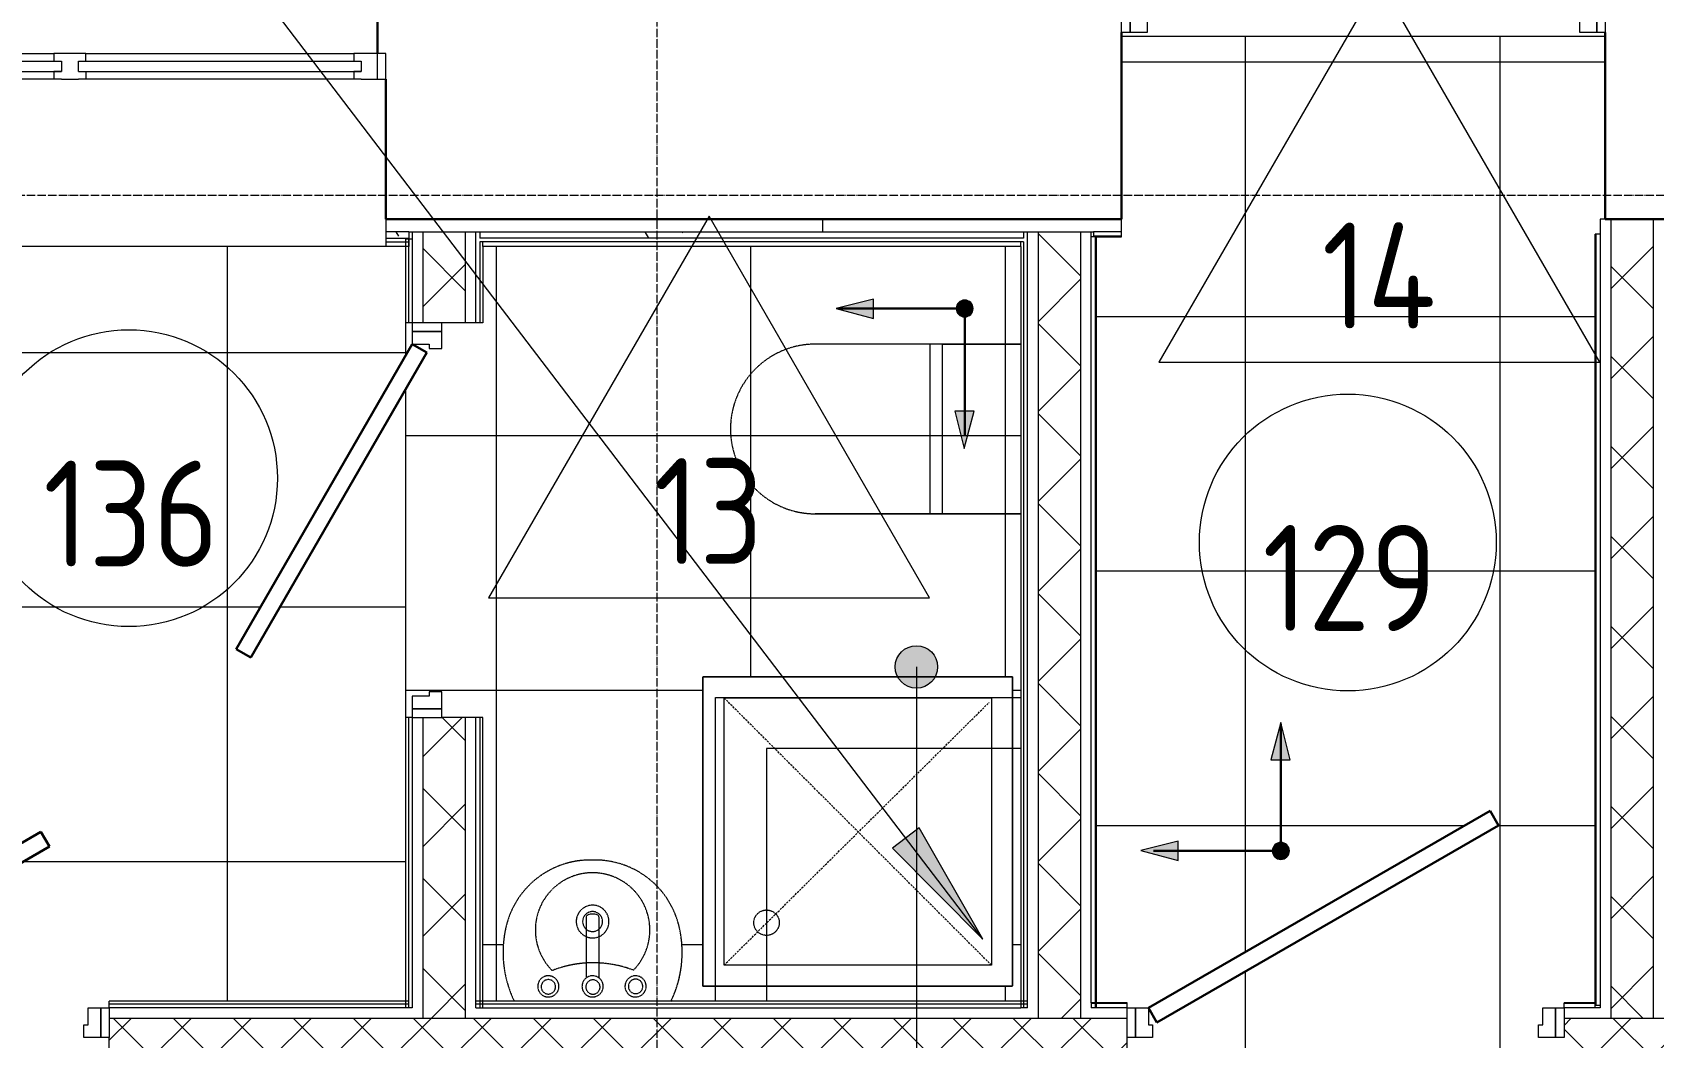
# Model space of a CAD drawing. Header units: millimetres. Extents: x -12447 to 83753, y -46415 to 46712.
# Drawn here: x 47377 to 51198, y 41059 to 43429 of the extents above; entities that cross this region are included whole.
import ezdxf

# ---------------------------------------------------------------- set-up
doc = ezdxf.new("R2010")
doc.units = ezdxf.units.MM
for name, pattern in [('200_ШТРИХ_ш1п0_6_', [1.6, 1, -0.6]), ('ADSK_Линия сетки', [25, 20, -2.5, 0, -2.5]), ('Hidden', [7.14375, 4.7625, -2.38125])]:
    doc.linetypes.add(name, pattern=pattern)
for name, color, linetype, lineweight in [('_ Окна', 7, 'Continuous', 9), ('Аннотация', 7, 'Continuous', 20), ('Двери', 7, 'Continuous', 9), ('Марки', 7, 'Continuous', 20), ('Марки помещений', 7, 'Continuous', 20), ('Окна', 7, 'Continuous', 9), ('Оси', 7, 'Continuous', 9), ('Перекрытие', 7, 'Continuous', 18), ('Перекрытие штриховка', 7, 'Continuous', 18), ('Сантехника', 7, 'Continuous', 18), ('Стены внутренние', 7, 'Continuous', 18), ('Стены несущие', 7, 'Continuous', 30), ('Стены отделка', 7, 'Continuous', 30), ('Стены штриховка', 7, 'Continuous', 9), ('Узлы', 7, 'Continuous', 18)]:
    doc.layers.add(name, color=color, linetype=linetype, lineweight=lineweight)
doc.layers.add('Линии', color=7, linetype='Continuous', lineweight=9, true_color=0x00a600)
doc.styles.add('GOST Common_1', font='GOST_Common.ttf', dxfattribs={"width": 0.9, "height": 250})
pattern_1 = [(45, (0, 0), (-106.06602, 106.06602), []), (135, (0, 0), (-106.06602, -106.06602), [])]
pattern_2 = [(0, (0, 0), (406.4, 101.6), [33.528, -271.272, 33.528, -271.272, -1625.6]), (0, (0, 0), (406.4, 101.6), [-609.6, 33.528, -576.072, 33.528, -271.272, -711.2]), (0, (0, 0), (406.4, 101.6), [-1524, 33.528, -169.672, 33.528, -474.472]), (120, (152.4, 50.8), (-291.18818, 301.15272), [33.528, -271.272, 33.528, -271.272, -1625.6]), (120, (152.4, 50.8), (-291.18818, 301.15272), [-609.6, 33.528, -576.072, 33.528, -271.272, -711.2]), (120, (152.4, 50.8), (-291.18818, 301.15272), [-1524, 33.528, -169.672, 33.528, -474.472]), (240, (203.2, 254), (-115.21182, -402.75272), [33.528, -271.272, 33.528, -271.272, -1625.6]), (240, (203.2, 254), (-115.21182, -402.75272), [-609.6, 33.528, -576.072, 33.528, -271.272, -711.2]), (240, (203.2, 254), (-115.21182, -402.75272), [-1524, 33.528, -169.672, 33.528, -474.472])]

# ---------------------------------------------------------------- blocks, each defined once
blk = doc.blocks.new('AC_Дверь_Однопольная_Стальная - 960х2080h ДН-3п-2587317-План полов 1-го этажа')
at = {"layer": 'Двери', "lineweight": 30}
for p, q in [((-520, 255), (380.7, 775)), ((380.7, 775), (400.7, 740.4)), ((400.7, 740.4), (-500, 220.4)), ((-500, 220.4), (-520, 255))]:
    blk.add_line(p, q, dxfattribs=at)
at = {"layer": 'Двери'}
for p, q in [((-570, 255), (-550, 255)), ((-570, 185), (-570, 255)), ((-550, 255), (-520, 255)), ((-550, 185), (-550, 255)), ((-550, 255), (-550, 185)), ((-520, 255), (-520, 215)), ((520, 255), (550, 255)), ((520, 215), (520, 255)), ((550, 255), (550, 185)), ((550, 255), (570, 255)), ((550, 185), (550, 255)), ((570, 255), (570, 185)), ((-520, 215), (-510, 215)), ((-510, 215), (-510, 185)), ((510, 215), (520, 215)), ((510, 185), (510, 215)), ((-550, 185), (-570, 185)), ((-510, 185), (-550, 185)), ((550, 185), (510, 185)), ((570, 185), (550, 185))]:
    blk.add_line(p, q, dxfattribs=at)
blk = doc.blocks.new('AC_Дверь_Однопольная_Деревянная - 900х2100Н композитная Д-22п-6540844-План полов 1-го этажа')
at = {"layer": 'Двери', "lineweight": 30}
for p, q in [((-415, 75), (303.8, 490)), ((303.8, 490), (323.8, 455.4)), ((323.8, 455.4), (-395, 40.4)), ((-395, 40.4), (-415, 75))]:
    blk.add_line(p, q, dxfattribs=at)
at = {"layer": 'Двери'}
for p, q in [((-465, 75), (-445, 75)), ((-465, 5), (-465, 75)), ((-445, 75), (-415, 75)), ((-445, 5), (-445, 75)), ((-445, 75), (-445, 5)), ((-415, 75), (-415, 35)), ((415, 75), (445, 75)), ((415, 35), (415, 75)), ((445, 75), (445, 5)), ((445, 75), (465, 75)), ((445, 5), (445, 75)), ((465, 75), (465, 5)), ((-445, 5), (-465, 5)), ((-405, 5), (-445, 5)), ((-415, 35), (-405, 35)), ((-405, 35), (-405, 5)), ((405, 35), (415, 35)), ((405, 5), (405, 35)), ((445, 5), (405, 5)), ((465, 5), (445, 5))]:
    blk.add_line(p, q, dxfattribs=at)
blk = doc.blocks.new('окна_rehau_двупольное_2_фрамуги - 1490х2400 и 2410 _нов_ ок8-2342569-План полов 1-го этажа')
at = {"layer": '_ Окна', "lineweight": 18}
for p, q in [((-669, 135), (-745, 135)), ((-745, 135), (-745, 75)), ((-687, 93), (-687, 117)), ((-687, 117), (-669, 117)), ((-669, 117), (-669, 135)), ((38, 135), (-38, 135)), ((-38, 135), (-38, 117)), ((-38, 117), (-20, 117)), ((-20, 117), (-20, 93)), ((20, 93), (20, 117)), ((20, 117), (38, 117)), ((38, 117), (38, 135)), ((669, 135), (669, 117)), ((745, 135), (669, 135)), ((669, 117), (687, 117)), ((687, 117), (687, 93)), ((745, 75), (745, 135)), ((-687, 93), (-669, 93)), ((-669, 93), (-669, 75)), ((-38, 93), (-38, 75)), ((-20, 93), (-38, 93)), ((20, 93), (38, 93)), ((38, 93), (38, 75)), ((669, 93), (669, 75)), ((687, 93), (669, 93)), ((-745, 75), (-687, 75)), ((-669, 75), (-687, 75)), ((-20, 75), (-38, 75)), ((-20, 75), (20, 75)), ((38, 75), (20, 75)), ((687, 75), (669, 75)), ((687, 75), (745, 75))]:
    blk.add_line(p, q, dxfattribs=at)
at = {"layer": '_ Окна'}
for p, q in [((-725, 75), (-725, 135)), ((-669, 117), (-38, 117)), ((38, 117), (669, 117)), ((725, 75), (725, 135)), ((-687, 93), (-20, 93)), ((20, 93), (687, 93))]:
    blk.add_line(p, q, dxfattribs=at)
at = {"layer": 'Окна'}
for p, q in [((-669, 135), (-38, 135)), ((38, 135), (669, 135)), ((-38, 75), (-669, 75)), ((669, 75), (38, 75))]:
    blk.add_line(p, q, dxfattribs=at)
blk = doc.blocks.new('SND_2D_Унитаз1 - 700x400-V88-План полов 1-го этажа')
at = {"layer": 'Сантехника', "linetype": '200_ШТРИХ_ш1п0_6_'}
for p, q in [((-200, 164.1), (-200, -320)), ((-200, -20), (-200, 164.1)), ((200, -320), (200, 164.1)), ((200, 164.1), (200, -20)), ((-200, -20), (-200, -320)), ((200, -20), (-200, -20)), ((200, -20), (200, -320)), ((-200, -50), (200, -50))]:
    blk.add_line(p, q, dxfattribs=at)
blk.add_arc((0, -320), 200, 180, 360, dxfattribs=at)
blk.add_arc((0, -320), 200, 180, 360, dxfattribs=at)
blk = doc.blocks.new('Shower Tray _1_ - 730 x 730mm-V89-План полов 1-го этажа')
at = {"layer": 'Сантехника', "linetype": '200_ШТРИХ_ш1п0_6_'}
for p, q in [((-365, 365), (-365, -365)), ((365, 365), (-365, 365)), ((-365, -365), (-365, 365)), ((-365, 365), (365, 365)), ((365, -365), (365, 365)), ((365, 365), (365, -365)), ((-315, -315), (-315, 315)), ((-315, 315), (315, 315)), ((315, 315), (315, -315)), ((315, -315), (-315, -315)), ((-365, -365), (365, -365)), ((365, -365), (-365, -365))]:
    blk.add_line(p, q, dxfattribs=at)
at = {"layer": 'Сантехника', "color": 8, "linetype": 'Hidden', "lineweight": 9, "true_color": 0x808080}
for p, q in [((-315, -315), (315, 315)), ((-315, 315), (304.3, -309.7))]:
    blk.add_line(p, q, dxfattribs=at)
at = {"layer": 'Сантехника', "linetype": '200_ШТРИХ_ш1п0_6_'}
blk.add_circle((-215, 215), 30, dxfattribs=at)
blk = doc.blocks.new('Sink - Cloakroom - 440 x 350mm-V90-План полов 1-го этажа')
at = {"layer": 'Сантехника', "linetype": '200_ШТРИХ_ш1п0_6_'}
for p, q in [((-15, -214.9), (-15, -70.7)), ((15, -214.9), (15, -70.7))]:
    blk.add_line(p, q, dxfattribs=at)
for centre, radius, start, end in [((53.3, -130.8), 264.4, 154.1015, 193.6351), ((53.3, -130.8), 264.4, 154.1482, 193.6351), ((-101.3, -50.7), 25, 0, 180), ((-101.3, -50.7), 17, 360, 180), ((0, -50.7), 25, 0, 180), ((-0.8, -49.2), 16.8, 90, 270), ((-0.8, -49.2), 16.8, 270, 90), ((104.3, -50.7), 25, 360, 180), ((104.3, -49.7), 17, 360, 180), ((-53.3, -130.8), 264.4, 346.3649, 25.8985), ((-53.3, -130.8), 264.4, 346.3649, 25.8518), ((-101.3, -50.7), 25, 180, 0), ((-101.3, -50.7), 17, 180, 360), ((0, -50.7), 25, 180, 0), ((104.3, -50.7), 25, 180, 360), ((104.3, -49.7), 17, 180, 360), ((0, -183.6), 135, 135.4629, 45.0556), ((-1.6, 160.3), 266.6, 249.1986, 291.3199), ((0, -203.6), 38.6, 360, 180), ((0, -203.6), 23.5, 360, 180), ((-5.9, -145.1), 203.5, 193.6351, 271.6558), ((-5.9, -145.1), 203.5, 193.6351, 271.6558), ((0, -203.6), 38.6, 180, 360), ((0, -203.6), 23.5, 180, 360), ((5.9, -145.1), 203.5, 268.3442, 346.3649), ((5.9, -145.1), 203.5, 268.3442, 346.3649)]:
    blk.add_arc(centre, radius, start, end, dxfattribs=at)
blk.add_ellipse((0, -214.9), major_axis=(-15, 0), ratio=0.428525, start_param=0, end_param=3.141593, dxfattribs=at)
blk = doc.blocks.new('AC_Дверь_Однопольная_Деревянная - 900х2100Н композитная Д-22л-6438555-План полов 1-го этажа')
at = {"layer": 'Двери', "lineweight": 30}
for p, q in [((-303.8, 490), (-323.8, 455.4)), ((415, 75), (-303.8, 490)), ((-323.8, 455.4), (395, 40.4)), ((395, 40.4), (415, 75))]:
    blk.add_line(p, q, dxfattribs=at)
at = {"layer": 'Двери'}
for p, q in [((-445, 75), (-465, 75)), ((-465, 75), (-465, 5)), ((-415, 75), (-445, 75)), ((-445, 75), (-445, 5)), ((-445, 5), (-445, 75)), ((-415, 35), (-415, 75)), ((445, 75), (415, 75)), ((415, 75), (415, 35)), ((445, 5), (445, 75)), ((465, 75), (445, 75)), ((445, 75), (445, 5)), ((465, 5), (465, 75)), ((-465, 5), (-445, 5)), ((-445, 5), (-405, 5)), ((-405, 35), (-415, 35)), ((-405, 5), (-405, 35)), ((415, 35), (405, 35)), ((405, 35), (405, 5)), ((405, 5), (445, 5)), ((445, 5), (465, 5))]:
    blk.add_line(p, q, dxfattribs=at)
blk = doc.blocks.new('AC_Дверь_Однопольная_Деревянная - 1000х2100 композит Д24п-6540842-План полов 1-го этажа')
at = {"layer": 'Двери', "lineweight": 30}
for p, q in [((-465, 75), (340.4, 540)), ((340.4, 540), (360.4, 505.4)), ((360.4, 505.4), (-445, 40.4)), ((-445, 40.4), (-465, 75))]:
    blk.add_line(p, q, dxfattribs=at)
at = {"layer": 'Двери'}
for p, q in [((-515, 75), (-495, 75)), ((-515, 5), (-515, 75)), ((-495, 75), (-465, 75)), ((-495, 5), (-495, 75)), ((-495, 75), (-495, 5)), ((-465, 75), (-465, 35)), ((465, 75), (495, 75)), ((465, 35), (465, 75)), ((495, 75), (495, 5)), ((495, 75), (515, 75)), ((495, 5), (495, 75)), ((515, 75), (515, 5)), ((-495, 5), (-515, 5)), ((-455, 5), (-495, 5)), ((-465, 35), (-455, 35)), ((-455, 35), (-455, 5)), ((455, 35), (465, 35)), ((455, 5), (455, 35)), ((495, 5), (455, 5)), ((515, 5), (495, 5))]:
    blk.add_line(p, q, dxfattribs=at)
blk = doc.blocks.new('ADSK_Марка_Помещение_ОдноЗначение - Номер-159740-План полов 1-го этажа')
at = {"layer": 'Марки помещений'}
blk.add_circle((0, 0), 3.5, dxfattribs=at)
blk = doc.blocks.new('ADSK_Марка_ПерекрытиеПол - Экземпляр_Отделка пола-158379-План полов 1-го этажа')
at = {"layer": 'Марки', "color": 1, "true_color": 0xff0000}
for p, q in [((0, 9), (-5.196, 0)), ((5.196, 0), (0, 9)), ((-5.196, 0), (5.196, 0))]:
    blk.add_line(p, q, dxfattribs=at)

msp = doc.modelspace()

# ---------------------------------------------------------------- hatches: boundary and pattern name
at = {"layer": 'Аннотация', "lineweight": 9}
msp.add_hatch(color=256, dxfattribs=at).paths.add_polyline_path([(49617.309, 41291.001), (49466.809, 41553.507), (49403.995, 41505.61)])
at = {"layer": 'Марки помещений'}
h = msp.add_hatch(color=256, dxfattribs=at)
edge = h.paths.add_edge_path()
edge.add_arc((49460.458, 41932.791), 50, 0, 360)
at = {"layer": 'Перекрытие штриховка', "lineweight": 9, "true_color": 0x787878}
h = msp.add_hatch(dxfattribs=at)
h.set_pattern_fill('FP_151', color=8, style=0, pattern_type=2)
h.set_pattern_definition([(270, (50235.9, 42158.8), (600, 4e-14), []), (0, (50235.9, 42158.8), (0, 600), [])])
h.paths.add_polyline_path([(51060.136, 41140.805), (51060.136, 41138.805), (51060.802, 41138.805)])
h.paths.add_polyline_path([(50007.136, 41128.805), (50812.539, 41593.805), (50832.539, 41559.164), (50027.136, 41094.164), (50010.454, 41123.057)])
h.paths.add_polyline_path([(50017.136, 40978.805), (50972.136, 40978.805), (50972.136, 41058.805), (50927.136, 41058.805), (50927.136, 41088.805), (50937.136, 41088.805), (50937.136, 41128.805), (50987.136, 41128.805), (50987.136, 41140.805), (51060.136, 41140.805), (51060.136, 42952.805), (51072.136, 42952.805), (51072.136, 42988.805), (51083.986, 42988.805), (51083.986, 43418.805), (49943.986, 43418.805), (49943.986, 42946.805), (49884.136, 42946.805), (49884.136, 41140.805), (49957.136, 41140.805), (49957.136, 41128.805), (50007.136, 41128.805), (50007.136, 41088.805), (50017.136, 41088.805), (50017.136, 41058.805), (49972.136, 41058.805), (49972.136, 40978.805), (50007.136, 40978.805)])
h.paths.add_polyline_path([(51060.136, 41128.805), (51072.136, 41128.805), (51072.136, 41134.805), (51060.136, 41134.805)])
h.paths.add_polyline_path([(49878.136, 42946.805), (49878.136, 42958.805), (49872.136, 42958.805), (49872.136, 42946.805)])
h = msp.add_hatch(dxfattribs=at)
h.set_pattern_fill('FP_74', color=8, style=0, pattern_type=2)
h.set_pattern_definition([(0, (46635.9, 33073.96), (0, 600), []), (90, (46635.9, 33073.96), (-600, 4e-14), [])])
h.paths.add_polyline_path([(46687.957, 40978.805), (47557.957, 40978.805), (47557.957, 41058.805), (47497.957, 41058.805), (47497.957, 41088.805), (47507.957, 41088.805), (47507.957, 41128.805), (47557.957, 41128.805), (47557.957, 41144.705), (48256.235, 41144.705), (48256.235, 42586.266), (47891.776, 41955.004), (47857.135, 41975.004), (48256.235, 42666.266), (48256.235, 42923.805), (46026.444, 42923.805), (46026.444, 41144.705), (46627.957, 41144.705), (46627.957, 41128.805), (46677.957, 41128.805), (46677.957, 41088.805), (46687.957, 41088.805), (46687.957, 41058.805), (46627.957, 41058.805), (46627.957, 40978.805), (46677.957, 40978.805)])
h.paths.add_polyline_path([(46697.957, 41094.164), (46677.957, 41128.805), (47396.758, 41543.805), (47416.758, 41509.164), (46736.141, 41116.21)])
h = msp.add_hatch(dxfattribs=at)
h.set_pattern_fill('FP_68', color=8, style=0, pattern_type=2)
h.set_pattern_definition([(0, (43670.1, 40077.84), (0, 600), []), (90, (43670.1, 40077.84), (-600, 4e-14), [])])
h.paths.add_polyline_path([(48438.035, 41144.705), (48513.449, 41144.705), (48500.146, 41174.269), (48488.585, 41222.764), (48486.331, 41272.567), (48493.465, 41321.907), (48509.332, 41365.182), (48534.53, 41403.776), (48567.766, 41435.711), (48607.335, 41459.348), (48651.208, 41473.476), (48697.135, 41477.37), (48743.062, 41473.476), (48786.936, 41459.348), (48826.505, 41435.711), (48859.741, 41403.776), (48884.938, 41365.182), (48900.806, 41321.907), (48907.939, 41272.567), (48905.685, 41222.764), (48894.124, 41174.269), (48880.822, 41144.705), (48987.136, 41144.705), (48987.136, 41179.705), (48957.136, 41179.705), (48957.136, 41909.705), (49687.136, 41909.705), (49687.136, 41860.605), (49706.236, 41860.605), (49706.236, 42923.805), (48438.035, 42923.805), (48438.035, 42743.805), (48342.135, 42743.805), (48342.135, 42683.805), (48312.135, 42683.805), (48312.135, 42693.805), (48272.135, 42693.805), (48306.776, 42673.805), (48256.235, 42586.266), (48256.235, 41813.805), (48272.135, 41813.805), (48272.135, 41863.805), (48312.135, 41863.805), (48312.135, 41873.805), (48342.135, 41873.805), (48342.135, 41813.805), (48438.035, 41813.805), (48438.035, 41154.818)])
h.paths.add_polyline_path([(49691.961, 41144.705), (49706.236, 41144.705), (49706.236, 41740.605), (49687.136, 41740.605), (49687.136, 41179.705), (49107.136, 41179.705), (49107.136, 41144.705), (49687.136, 41144.705)])
h.paths.add_polyline_path([(48256.235, 42666.266), (48272.135, 42693.805), (48272.135, 42743.805), (48256.235, 42743.805), (48256.235, 42693.805)])
at = {"layer": 'Стены внутренние', "lineweight": 9}
h = msp.add_hatch(dxfattribs=at)
h.set_pattern_fill('FP_6', color=256, style=0, pattern_type=2)
h.set_pattern_definition(pattern_2)
h.paths.add_polyline_path([(48210.986, 42943.805), (48264.185, 42943.805), (48263.135, 42958.805), (48209.986, 42958.805), (48209.986, 42943.805)])
h.paths.add_polyline_path([(46021.854, 42943.805), (46719.986, 42943.805), (46719.986, 42958.805), (46021.854, 42958.805)])
h = msp.add_hatch(dxfattribs=at)
h.set_pattern_fill('FP_2', color=256, style=0, pattern_type=2)
h.set_pattern_definition(pattern_1)
h.paths.add_polyline_path([(48397.135, 41103.805), (48397.135, 41813.805), (48297.135, 41813.805), (48297.135, 41103.805)])
h.paths.add_polyline_path([(48397.135, 42743.805), (48397.135, 42958.805), (48297.135, 42958.805), (48297.135, 42743.805), (48342.135, 42743.805)])
h = msp.add_hatch(dxfattribs=at)
h.set_pattern_fill('FP_6', color=256, style=0, pattern_type=2)
h.set_pattern_definition(pattern_2)
h.paths.add_polyline_path([(49672.348, 42943.805), (49713.136, 42943.805), (49713.136, 42958.805), (48431.135, 42958.805), (48431.135, 42943.805), (49561.247, 42943.805)])
h = msp.add_hatch(dxfattribs=at)
h.set_pattern_fill('FP_2', color=256, style=0, pattern_type=2)
h.set_pattern_definition(pattern_1)
h.paths.add_polyline_path([(49847.136, 41103.805), (49847.136, 42958.805), (49747.136, 42958.805), (49747.136, 41103.805)])
h = msp.add_hatch(dxfattribs=at)
h.set_pattern_fill('FP_2', color=256, style=0, pattern_type=2)
h.set_pattern_definition(pattern_1)
h.paths.add_polyline_path([(51097.478, 41103.805), (51197.136, 41103.805), (51197.136, 42988.805), (51097.136, 42988.805), (51097.136, 41103.805)])
at = {"layer": 'Стены внутренние', "lineweight": 9, "true_color": 0x0000ff}
h = msp.add_hatch(dxfattribs=at)
h.set_pattern_fill('FP_1', color=5, style=0, pattern_type=2)
h.set_pattern_definition([(45, (0, 0), (-70.71068, 70.71068), []), (135, (0, 0), (-70.71068, -70.71068), [])])
h.paths.add_polyline_path([(51197.136, 41003.805), (51512.136, 41003.805), (51512.136, 41103.805), (50987.136, 41103.805), (50987.136, 41003.805), (51116.294, 41003.805)])
h.paths.add_polyline_path([(52787.719, 41003.805), (52787.719, 41103.805), (52542.136, 41103.805), (52542.136, 41003.805), (52782.957, 41003.805)])
h.paths.add_polyline_path([(49722.136, 41003.805), (49957.136, 41003.805), (49957.136, 41103.805), (47557.957, 41103.805), (47557.957, 41003.805), (49025.95, 41003.805)])
h.paths.add_polyline_path([(46027.071, 41003.805), (46627.957, 41003.805), (46627.957, 41103.805), (46021.854, 41103.805), (46021.854, 41003.805)])
h.paths.add_polyline_path([(45993.942, 41003.805), (45994.709, 41103.805), (45991.854, 41103.805), (45991.854, 41003.805)])
at = {"layer": 'Узлы', "true_color": 0xff0000}
for points in [[(49359.535, 42754.217), (49359.535, 42799.825), (49271.364, 42777.842)], [(49574.186, 42757.842), (49579.362, 42758.523), (49584.186, 42760.521), (49588.328, 42763.7), (49591.506, 42767.842), (49593.504, 42772.666), (49594.186, 42777.842), (49593.504, 42783.018), (49591.506, 42787.842), (49588.328, 42791.984), (49584.186, 42795.162), (49579.362, 42797.16), (49574.186, 42797.842), (49569.009, 42797.16), (49564.186, 42795.162), (49560.044, 42791.984), (49556.865, 42787.842), (49554.867, 42783.018), (49554.186, 42777.842), (49554.867, 42772.666), (49556.865, 42767.842), (49560.044, 42763.7), (49564.186, 42760.521), (49569.009, 42758.523)], [(49572.946, 42447.627), (49596.571, 42535.797), (49550.963, 42535.797), (49564.186, 42482.764)], [(50341.516, 41713.522), (50319.533, 41801.692), (50295.907, 41713.522)], [(50077.488, 41476.485), (50077.488, 41522.093), (49989.318, 41500.11), (50031.264, 41488.87)], [(50319.533, 41478.87), (50324.709, 41479.552), (50329.533, 41481.55), (50333.675, 41484.728), (50336.853, 41488.87), (50338.851, 41493.694), (50339.533, 41498.87), (50338.851, 41504.047), (50336.853, 41508.87), (50333.675, 41513.013), (50329.533, 41516.191), (50324.709, 41518.189), (50319.533, 41518.87), (50314.356, 41518.189), (50309.533, 41516.191), (50305.39, 41513.013), (50302.212, 41508.87), (50300.214, 41504.047), (50299.533, 41498.87), (50300.214, 41493.694), (50302.212, 41488.87), (50305.39, 41484.728), (50309.533, 41481.55), (50314.356, 41479.552)]]:
    msp.add_hatch(color=1, dxfattribs=at).paths.add_polyline_path(points)

# ---------------------------------------------------------------- linework, layer by layer
at = {"layer": 'Аннотация', "lineweight": 9}
for p, q in [((49617.309, 41291.001), (46099.68, 45904.112)), ((49466.809, 41553.507), (49403.995, 41505.61)), ((49617.309, 41291.001), (49466.809, 41553.507)), ((49403.995, 41505.61), (49617.309, 41291.001))]:
    msp.add_line(p, q, dxfattribs=at)
at = {"layer": 'Линии', "color": 1, "lineweight": 18, "true_color": 0xff0000}
for p, q in [((49359.535, 42799.825), (49271.364, 42777.842)), ((49359.535, 42754.217), (49359.535, 42799.825)), ((49271.364, 42777.842), (49359.535, 42754.217)), ((49596.571, 42535.797), (49550.963, 42535.797)), ((49550.963, 42535.797), (49572.946, 42447.627)), ((49572.946, 42447.627), (49596.571, 42535.797)), ((50319.533, 41801.692), (50295.907, 41713.522)), ((50341.516, 41713.522), (50319.533, 41801.692)), ((50295.907, 41713.522), (50341.516, 41713.522)), ((50077.488, 41522.093), (49989.318, 41500.11)), ((49989.318, 41500.11), (50077.488, 41476.485)), ((50077.488, 41476.485), (50077.488, 41522.093))]:
    msp.add_line(p, q, dxfattribs=at)
at = {"layer": 'Линии', "color": 1, "lineweight": 30, "true_color": 0xff0000}
for p, q in [((49574.186, 42777.842), (49274.186, 42777.842)), ((49574.186, 42777.842), (49574.186, 42477.842)), ((50319.533, 41498.87), (50319.533, 41798.87)), ((50319.533, 41498.87), (50019.533, 41498.87))]:
    msp.add_line(p, q, dxfattribs=at)
at = {"layer": 'Линии', "color": 1, "lineweight": 18, "true_color": 0xff0000}
for centre, start, end in [((49574.186, 42777.842), 0, 180), ((49574.186, 42777.842), 180, 0), ((50319.533, 41498.87), 0, 180), ((50319.533, 41498.87), 180, 0)]:
    msp.add_arc(centre, 20, start, end, dxfattribs=at)
at = {"layer": 'Марки помещений'}
msp.add_line((49460.458, 41932.791), (49460.458, 40765.74), dxfattribs=at)
msp.add_circle((49460.458, 41932.791), 50, dxfattribs=at)
at = {"layer": 'Оси', "linetype": 'ADSK_Линия сетки'}
for p, q in [((48849.565, -6380.761), (48849.565, 44222.998)), ((-11646.57, 43045), (56004.853, 43045))]:
    msp.add_line(p, q, dxfattribs=at)
at = {"layer": 'Перекрытие'}
for p, q in [((51083.986, 43418.805), (49943.986, 43418.805)), ((48256.235, 42743.805), (48256.235, 42666.266)), ((48256.235, 42586.266), (48256.235, 41813.805))]:
    msp.add_line(p, q, dxfattribs=at)
at = {"layer": 'Стены внутренние'}
msp.add_line((48209.986, 42923.805), (46719.986, 42923.805), dxfattribs=at)
at = {"layer": 'Стены внутренние', "color": 251, "true_color": 0x666666}
for p, q in [((48987.136, 41860.605), (49706.236, 41860.605)), ((48987.136, 41144.705), (48987.136, 41860.605)), ((49706.236, 41740.605), (49107.136, 41740.605)), ((49107.136, 41740.605), (49107.136, 41144.705))]:
    msp.add_line(p, q, dxfattribs=at)
at = {"layer": 'Стены несущие'}
for p, q in [((48189.986, 43378.805), (48189.986, 43498.805)), ((49943.986, 42988.805), (49943.986, 43428.805)), ((51083.986, 42988.805), (51083.986, 43428.805)), ((48209.986, 43318.805), (48209.986, 42988.805)), ((48209.986, 42988.805), (49943.986, 42988.805)), ((52812, 42988.805), (51083.986, 42988.805))]:
    msp.add_line(p, q, dxfattribs=at)
at = {"layer": 'Стены отделка', "lineweight": 9}
for p, q in [((48209.986, 42988.805), (48209.986, 42923.805)), ((48209.986, 42958.805), (48210.986, 42958.805)), ((48264.185, 42958.805), (49878.136, 42958.805)), ((48264.185, 42958.805), (48264.185, 42923.805)), ((48272.135, 42958.805), (48272.135, 42941.305)), ((49239.179, 42988.805), (49239.179, 42958.805)), ((49722.136, 41144.705), (49722.136, 42958.805)), ((49872.136, 41140.805), (49872.136, 42958.805)), ((49878.136, 42958.805), (49878.136, 42946.805)), ((49943.986, 42946.805), (49943.986, 42988.805)), ((51060.136, 41140.805), (51060.136, 42952.805)), ((51072.136, 42952.805), (51060.136, 42952.805)), ((51072.136, 42988.805), (51072.136, 42952.805)), ((51083.986, 42988.805), (51072.136, 42988.805)), ((48264.185, 42923.805), (48209.986, 42923.805)), ((48256.235, 42941.305), (48256.235, 42743.805)), ((48272.135, 42941.305), (48256.235, 42941.305)), ((48438.035, 42923.805), (48438.035, 42743.805)), ((49706.236, 42923.805), (48438.035, 42923.805)), ((49706.236, 42923.805), (49706.236, 41128.805)), ((49878.136, 42946.805), (49872.136, 42946.805)), ((49884.136, 42946.805), (49943.986, 42946.805)), ((49884.136, 42946.805), (49884.136, 41128.805)), ((48272.135, 42743.805), (48256.235, 42743.805)), ((48438.035, 42743.805), (48342.135, 42743.805)), ((48256.235, 41813.805), (48256.235, 41128.805)), ((48272.135, 41813.805), (48256.235, 41813.805)), ((48438.035, 41813.805), (48342.135, 41813.805)), ((48438.035, 41128.805), (48438.035, 41813.805)), ((48264.185, 41144.705), (47557.957, 41144.705)), ((47557.957, 41128.805), (47557.957, 41144.705)), ((48272.135, 41128.805), (48256.235, 41128.805)), ((48264.185, 41128.805), (48264.185, 41144.705)), ((49722.136, 41144.705), (48422.135, 41144.705)), ((48422.135, 41128.805), (49706.236, 41128.805)), ((49957.136, 41140.805), (49872.136, 41140.805)), ((49957.136, 41128.805), (49957.136, 41140.805)), ((51060.136, 41140.805), (50987.136, 41140.805)), ((50987.136, 41128.805), (50987.136, 41140.805)), ((51072.136, 41134.805), (51060.136, 41134.805)), ((51060.136, 41128.805), (51060.136, 41134.805)), ((51072.136, 41128.805), (51060.136, 41128.805)), ((51072.136, 41134.805), (51072.136, 41128.805)), ((47557.957, 40966.805), (47557.957, 41058.805)), ((49957.136, 40966.805), (49957.136, 41058.805))]:
    msp.add_line(p, q, dxfattribs=at)
at = {"layer": 'Стены штриховка'}
for p, q in [((48264.185, 42958.805), (48210.986, 42958.805)), ((48264.185, 42958.805), (48264.185, 42958.805)), ((48297.135, 42958.805), (48297.135, 42743.805)), ((48397.135, 42958.805), (48397.135, 42743.805)), ((48422.135, 42743.805), (48422.135, 42958.805)), ((48431.135, 42958.805), (48431.135, 42943.805)), ((49713.136, 42958.805), (49713.136, 42943.805)), ((49747.136, 42958.805), (49747.136, 41103.805)), ((49847.136, 42958.805), (49847.136, 41103.805)), ((49943.986, 42958.805), (49878.136, 42958.805)), ((51062.136, 42952.805), (51062.136, 41134.805)), ((51072.136, 42952.805), (51072.136, 41134.805)), ((51097.136, 42988.805), (51097.136, 41103.805)), ((51197.136, 42988.805), (51197.136, 41103.805)), ((48209.986, 42943.805), (48264.185, 42943.805)), ((48209.986, 42934.805), (48264.185, 42934.805)), ((48263.135, 42941.305), (48263.135, 42743.805)), ((48272.135, 42941.305), (48272.135, 42743.805)), ((49713.136, 42943.805), (48431.135, 42943.805)), ((48431.135, 42934.805), (48431.135, 42743.805)), ((49713.136, 42934.805), (48431.135, 42934.805)), ((48438.035, 42923.805), (48438.035, 42934.805)), ((49706.236, 42923.805), (49706.236, 42934.805)), ((49713.136, 42934.805), (49713.136, 41128.805)), ((49878.136, 42948.805), (49943.986, 42948.805)), ((49882.136, 42946.805), (49878.136, 42946.805)), ((49882.136, 42946.805), (49882.136, 41128.805)), ((48263.135, 41813.805), (48263.135, 41128.805)), ((48272.135, 41813.805), (48272.135, 41128.805)), ((48297.135, 41813.805), (48297.135, 41103.805)), ((48397.135, 41813.805), (48397.135, 41103.805)), ((48422.135, 41128.805), (48422.135, 41813.805)), ((48431.135, 41813.805), (48431.135, 41128.805)), ((48264.185, 41137.805), (47557.957, 41137.805)), ((48256.235, 41128.805), (47557.957, 41128.805)), ((49722.136, 41137.805), (48422.135, 41137.805)), ((49722.136, 41128.805), (49706.236, 41128.805)), ((49722.136, 41128.805), (49722.136, 41144.705)), ((49872.136, 41140.805), (49872.136, 41128.805)), ((49957.136, 41138.805), (49872.136, 41138.805)), ((49957.136, 41128.805), (49872.136, 41128.805)), ((51060.136, 41138.805), (50987.136, 41138.805)), ((51060.136, 41128.805), (50987.136, 41128.805)), ((51060.136, 41134.805), (51060.136, 41138.805)), ((49957.136, 41103.805), (47557.957, 41103.805)), ((51512.136, 41103.805), (50987.136, 41103.805))]:
    msp.add_line(p, q, dxfattribs=at)

# ---------------------------------------------------------------- block references
at = {"layer": 'Двери', "color": 8, "true_color": 0x7f7f7f}
for name, p in [('AC_Дверь_Однопольная_Стальная - 960х2080h ДН-3п-2587317-План полов 1-го этажа', (50513.986, 43243.805)), ('AC_Дверь_Однопольная_Деревянная - 1000х2100 композит Д24п-6540842-План полов 1-го этажа', (50472.136, 41053.805)), ('AC_Дверь_Однопольная_Деревянная - 900х2100Н композитная Д-22п-6540844-План полов 1-го этажа', (47092.957, 41053.805))]:
    msp.add_blockref(name, p, dxfattribs=at)
at = {"layer": 'Двери', "color": 8, "true_color": 0x7f7f7f, "rotation": 90}
msp.add_blockref('AC_Дверь_Однопольная_Деревянная - 900х2100Н композитная Д-22л-6438555-План полов 1-го этажа', (48347.135, 42278.805), dxfattribs=at)
at = {"layer": 'Марки', "color": 1, "true_color": 0xff0000, "xscale": 99.99999999999993, "yscale": 99.99999999999993, "zscale": 99.99999999999993}
for p in [(50551.583, 42650.991), (48971.656, 42095.569)]:
    msp.add_blockref('ADSK_Марка_ПерекрытиеПол - Экземпляр_Отделка пола-158379-План полов 1-го этажа', p, dxfattribs=at)
at = {"layer": 'Марки помещений', "xscale": 99.99999999999993, "yscale": 99.99999999999993, "zscale": 99.99999999999993}
for p in [(47604.22, 42377.689), (50477.284, 42226.028)]:
    msp.add_blockref('ADSK_Марка_Помещение_ОдноЗначение - Номер-159740-План полов 1-го этажа', p, dxfattribs=at)
at = {"layer": 'Окна'}
msp.add_blockref('окна_rehau_двупольное_2_фрамуги - 1490х2400 и 2410 _нов_ ок8-2342569-План полов 1-го этажа', (47464.986, 43243.805), dxfattribs=at)
at = {"layer": 'Сантехника', "linetype": '200_ШТРИХ_ш1п0_6_'}
for name, p, rotation in [('SND_2D_Унитаз1 - 700x400-V88-План полов 1-го этажа', (49542.136, 42493.805), 270), ('Shower Tray _1_ - 730 x 730mm-V89-План полов 1-го этажа', (49322.136, 41544.705), 90), ('Sink - Cloakroom - 440 x 350mm-V90-План полов 1-го этажа', (48697.135, 41128.805), 180)]:
    msp.add_blockref(name, p, dxfattribs=dict(at, rotation=rotation))

# ---------------------------------------------------------------- texts
at = {"layer": 'Марки', "color": 1, "lineweight": 9, "true_color": 0xff0000, "char_height": 250, "attachment_point": 5, "line_spacing_factor": 1.022766, "style": 'GOST Common_1'}
for s, insert, width in [('\\pxqc,t1.44,2.88,4.32,5.76,7.2,8.64,10.08,11.52,12.96,14.4,15.84,17.28,18.72,20.16,21.6,23.04,24.48,25.92,27.36,28.8,30.24,31.68,33.12,34.56,36,37.44,38.88,40.32,41.76,43.2,44.64,46.08;{14}', (50550.552, 42855.416), 297.9), ('\\pxqc,t1.44,2.88,4.32,5.76,7.2,8.64,10.08,11.52,12.96,14.4,15.84,17.28,18.72,20.16,21.6,23.04,24.48,25.92,27.36,28.8,30.24,31.68,33.12,34.56,36,37.44,38.88,40.32,41.76,43.2,44.64,46.08;{13}', (48970.624, 42299.995), 279.9)]:
    msp.add_mtext(s, dxfattribs=dict(at, insert=insert, width=width))
at = {"layer": 'Марки помещений', "lineweight": 9, "char_height": 250, "width": 441, "attachment_point": 5, "line_spacing_factor": 1.022766, "style": 'GOST Common_1'}
for s, insert in [('\\pxqc,t1.8,3.6,5.4,7.2,9,10.8,12.6,14.4,16.2,18,19.8,21.6,23.4,25.2,27,28.8,30.6,32.4,34.2,36,37.8,39.6,41.4,43.2,45,46.8,48.6,50.4,52.2,54,55.8,57.6;{136}', (47609.163, 42294.107)), ('\\pxqc,t1.8,3.6,5.4,7.2,9,10.8,12.6,14.4,16.2,18,19.8,21.6,23.4,25.2,27,28.8,30.6,32.4,34.2,36,37.8,39.6,41.4,43.2,45,46.8,48.6,50.4,52.2,54,55.8,57.6;{129}', (50482.227, 42142.447))]:
    msp.add_mtext(s, dxfattribs=dict(at, insert=insert))

doc.saveas('drawing.dxf')
